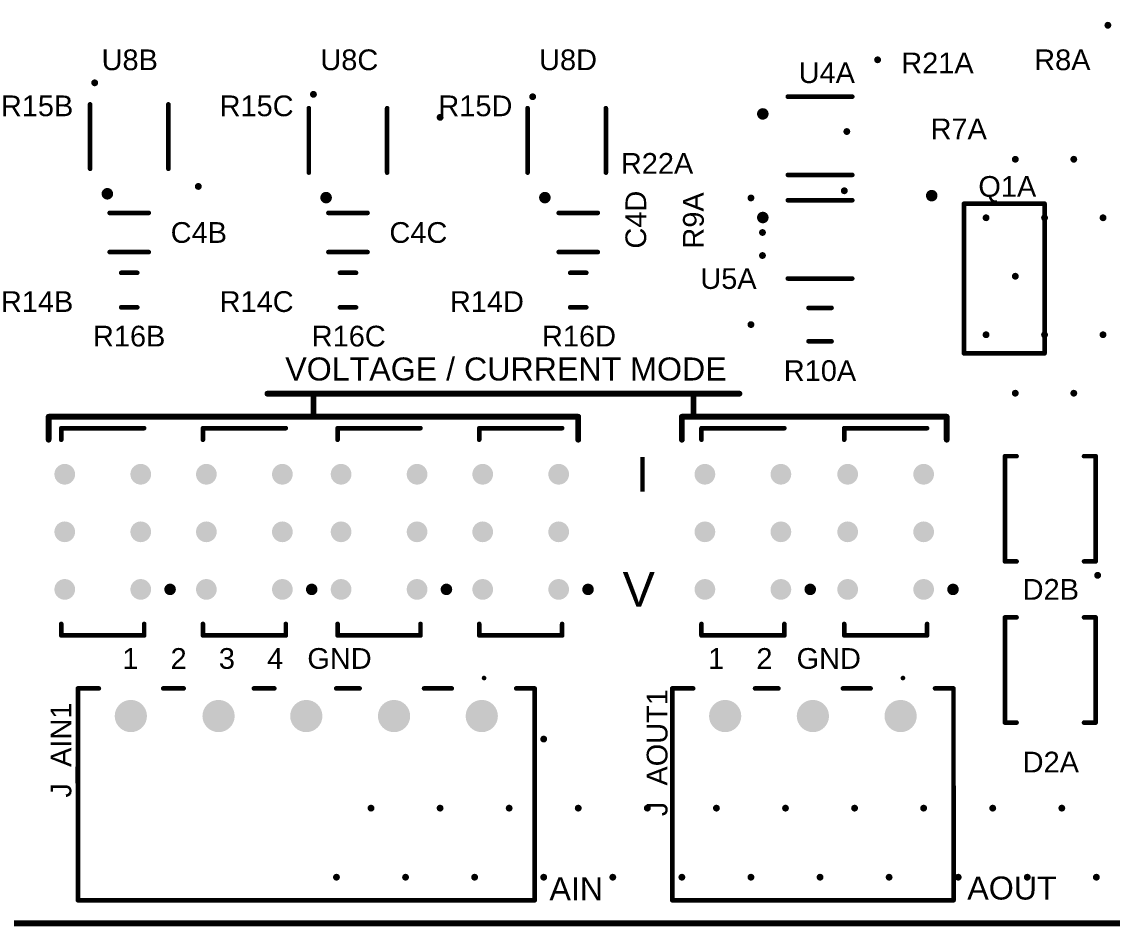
# Model space of a CAD drawing. Header units: inches. Extents: x 10 to 190, y 10 to 91.
# Drawn here: x 50.84 to 98.19, y 9.87 to 49.15 of the extents above; entities that cross this region are included whole.
import ezdxf

# ---------------------------------------------------------------- set-up
doc = ezdxf.new("R2010")
doc.units = ezdxf.units.IN
for name, color, linetype in [('Board Outline', 216, 'Continuous'), ('Pad Holes', 156, 'Continuous'), ('Top Overlay', 2, 'Continuous'), ('Via Holes', 16, 'Continuous')]:
    doc.layers.add(name, color=color, linetype=linetype)
doc.styles.add('Arial', font='', dxfattribs={"height": 0.2})
doc.styles.get('Arial').set_extended_font_data('Arial')

# ---------------------------------------------------------------- blocks, each defined once
blk = doc.blocks.new('FP_JS202011CQN_MFG_____________6')
at = {"layer": 'Pad Holes'}
h = blk.add_hatch(color=7, dxfattribs=at)
edge = h.paths.add_edge_path()
edge.add_arc((-2.5, 1.65), 0.45, 0, 360)
h = blk.add_hatch(color=7, dxfattribs=at)
edge = h.paths.add_edge_path()
edge.add_arc((0, 1.65), 0.45, 0, 360)
h = blk.add_hatch(color=7, dxfattribs=at)
edge = h.paths.add_edge_path()
edge.add_arc((2.5, 1.65), 0.45, 0, 360)
h = blk.add_hatch(color=7, dxfattribs=at)
edge = h.paths.add_edge_path()
edge.add_arc((-2.5, -1.65), 0.45, 0, 360)
h = blk.add_hatch(color=7, dxfattribs=at)
edge = h.paths.add_edge_path()
edge.add_arc((0, -1.65), 0.45, 0, 360)
h = blk.add_hatch(color=7, dxfattribs=at)
edge = h.paths.add_edge_path()
edge.add_arc((2.5, -1.65), 0.45, 0, 360)
at = {"layer": 'Top Overlay', "const_width": 0.2}
for points in [[(-4.5, 1.8), (-4.5, -1.8)], [(-4.5, 1.8), (-4, 1.8)], [(4, 1.8), (4.5, 1.8)], [(4.5, 1.8), (4.5, -1.8)], [(-4.5, -1.8), (-4, -1.8)]]:
    blk.add_lwpolyline(points, dxfattribs=at)
at = {"layer": 'Top Overlay'}
for points, const_width in [([(-4.55, 1.8, 1), (-4.45, 1.8, 1)], 0.1), ([(-4.55, 1.8, 1), (-4.45, 1.8, 1)], 0.1), ([(-4.05, 1.8, 1), (-3.95, 1.8, 1)], 0.1), ([(3.95, 1.8, 1), (4.05, 1.8, 1)], 0.1), ([(4.45, 1.8, 1), (4.55, 1.8, 1)], 0.1), ([(4.45, 1.8, 1), (4.55, 1.8, 1)], 0.1), ([(-4.55, -1.8, 1), (-4.45, -1.8, 1)], 0.1), ([(-4.55, -1.8, 1), (-4.45, -1.8, 1)], 0.1), ([(-4.05, -1.8, 1), (-3.95, -1.8, 1)], 0.1), ([(4.45, -1.8, 1), (4.55, -1.8, 1)], 0.1), ([(-2.375, -2.925, 1), (-2.625, -2.925, 1)], 0.25), ([(-2.688, -2.925, 1), (-2.563, -2.925, 1)], 0.125), ([(-2.437, -2.925, 1), (-2.312, -2.925, 1)], 0.125)]:
    blk.add_lwpolyline(points, format="xyb", close=True, dxfattribs=dict(at, const_width=const_width))
blk = doc.blocks.new('FP_JS202011CQN_MFG_____________33')
at = {"layer": 'Pad Holes'}
h = blk.add_hatch(color=7, dxfattribs=at)
edge = h.paths.add_edge_path()
edge.add_arc((-2.5, 1.65), 0.45, 0, 360)
h = blk.add_hatch(color=7, dxfattribs=at)
edge = h.paths.add_edge_path()
edge.add_arc((0, 1.65), 0.45, 0, 360)
h = blk.add_hatch(color=7, dxfattribs=at)
edge = h.paths.add_edge_path()
edge.add_arc((2.5, 1.65), 0.45, 0, 360)
h = blk.add_hatch(color=7, dxfattribs=at)
edge = h.paths.add_edge_path()
edge.add_arc((-2.5, -1.65), 0.45, 0, 360)
h = blk.add_hatch(color=7, dxfattribs=at)
edge = h.paths.add_edge_path()
edge.add_arc((0, -1.65), 0.45, 0, 360)
h = blk.add_hatch(color=7, dxfattribs=at)
edge = h.paths.add_edge_path()
edge.add_arc((2.5, -1.65), 0.45, 0, 360)
at = {"layer": 'Top Overlay', "const_width": 0.2}
for points in [[(-4.5, 1.8), (-4, 1.8)], [(-4.5, 1.8), (-4.5, -1.8)], [(4, 1.8), (4.5, 1.8)], [(4.5, 1.8), (4.5, -1.8)], [(-4.5, -1.8), (-4, -1.8)]]:
    blk.add_lwpolyline(points, dxfattribs=at)
at = {"layer": 'Top Overlay'}
for points, const_width in [([(-4.55, 1.8, 1), (-4.45, 1.8, 1)], 0.1), ([(-4.55, 1.8, 1), (-4.45, 1.8, 1)], 0.1), ([(-4.05, 1.8, 1), (-3.95, 1.8, 1)], 0.1), ([(3.95, 1.8, 1), (4.05, 1.8, 1)], 0.1), ([(4.45, 1.8, 1), (4.55, 1.8, 1)], 0.1), ([(4.45, 1.8, 1), (4.55, 1.8, 1)], 0.1), ([(-4.55, -1.8, 1), (-4.45, -1.8, 1)], 0.1), ([(-4.55, -1.8, 1), (-4.45, -1.8, 1)], 0.1), ([(-4.05, -1.8, 1), (-3.95, -1.8, 1)], 0.1), ([(4.45, -1.8, 1), (4.55, -1.8, 1)], 0.1), ([(-2.375, -2.925, 1), (-2.625, -2.925, 1)], 0.25), ([(-2.688, -2.925, 1), (-2.563, -2.925, 1)], 0.125), ([(-2.437, -2.925, 1), (-2.312, -2.925, 1)], 0.125)]:
    blk.add_lwpolyline(points, format="xyb", close=True, dxfattribs=dict(at, const_width=const_width))
blk = doc.blocks.new('FP_JS202011CQN_MFG_____________34')
at = {"layer": 'Pad Holes'}
h = blk.add_hatch(color=7, dxfattribs=at)
edge = h.paths.add_edge_path()
edge.add_arc((-2.5, 1.65), 0.45, 0, 360)
h = blk.add_hatch(color=7, dxfattribs=at)
edge = h.paths.add_edge_path()
edge.add_arc((0, 1.65), 0.45, 0, 360)
h = blk.add_hatch(color=7, dxfattribs=at)
edge = h.paths.add_edge_path()
edge.add_arc((2.5, 1.65), 0.45, 0, 360)
h = blk.add_hatch(color=7, dxfattribs=at)
edge = h.paths.add_edge_path()
edge.add_arc((-2.5, -1.65), 0.45, 0, 360)
h = blk.add_hatch(color=7, dxfattribs=at)
edge = h.paths.add_edge_path()
edge.add_arc((0, -1.65), 0.45, 0, 360)
h = blk.add_hatch(color=7, dxfattribs=at)
edge = h.paths.add_edge_path()
edge.add_arc((2.5, -1.65), 0.45, 0, 360)
at = {"layer": 'Top Overlay', "const_width": 0.2}
for points in [[(-4.5, 1.8), (-4, 1.8)], [(-4.5, 1.8), (-4.5, -1.8)], [(4, 1.8), (4.5, 1.8)], [(4.5, 1.8), (4.5, -1.8)], [(-4.5, -1.8), (-4, -1.8)]]:
    blk.add_lwpolyline(points, dxfattribs=at)
at = {"layer": 'Top Overlay'}
for points, const_width in [([(-4.55, 1.8, 1), (-4.45, 1.8, 1)], 0.1), ([(-4.55, 1.8, 1), (-4.45, 1.8, 1)], 0.1), ([(-4.05, 1.8, 1), (-3.95, 1.8, 1)], 0.1), ([(3.95, 1.8, 1), (4.05, 1.8, 1)], 0.1), ([(4.45, 1.8, 1), (4.55, 1.8, 1)], 0.1), ([(4.45, 1.8, 1), (4.55, 1.8, 1)], 0.1), ([(-4.55, -1.8, 1), (-4.45, -1.8, 1)], 0.1), ([(-4.55, -1.8, 1), (-4.45, -1.8, 1)], 0.1), ([(-4.05, -1.8, 1), (-3.95, -1.8, 1)], 0.1), ([(4.45, -1.8, 1), (4.55, -1.8, 1)], 0.1), ([(-2.375, -2.925, 1), (-2.625, -2.925, 1)], 0.25), ([(-2.688, -2.925, 1), (-2.563, -2.925, 1)], 0.125), ([(-2.437, -2.925, 1), (-2.312, -2.925, 1)], 0.125)]:
    blk.add_lwpolyline(points, format="xyb", close=True, dxfattribs=dict(at, const_width=const_width))
blk = doc.blocks.new('FP_JS202011CQN_MFG_____________35')
at = {"layer": 'Pad Holes'}
h = blk.add_hatch(color=7, dxfattribs=at)
edge = h.paths.add_edge_path()
edge.add_arc((-2.5, 1.65), 0.45, 0, 360)
h = blk.add_hatch(color=7, dxfattribs=at)
edge = h.paths.add_edge_path()
edge.add_arc((0, 1.65), 0.45, 0, 360)
h = blk.add_hatch(color=7, dxfattribs=at)
edge = h.paths.add_edge_path()
edge.add_arc((2.5, 1.65), 0.45, 0, 360)
h = blk.add_hatch(color=7, dxfattribs=at)
edge = h.paths.add_edge_path()
edge.add_arc((-2.5, -1.65), 0.45, 0, 360)
h = blk.add_hatch(color=7, dxfattribs=at)
edge = h.paths.add_edge_path()
edge.add_arc((0, -1.65), 0.45, 0, 360)
h = blk.add_hatch(color=7, dxfattribs=at)
edge = h.paths.add_edge_path()
edge.add_arc((2.5, -1.65), 0.45, 0, 360)
at = {"layer": 'Top Overlay', "const_width": 0.2}
for points in [[(-4.5, 1.8), (-4, 1.8)], [(-4.5, 1.8), (-4.5, -1.8)], [(4, 1.8), (4.5, 1.8)], [(4.5, 1.8), (4.5, -1.8)], [(-4.5, -1.8), (-4, -1.8)]]:
    blk.add_lwpolyline(points, dxfattribs=at)
at = {"layer": 'Top Overlay'}
for points, const_width in [([(-4.55, 1.8, 1), (-4.45, 1.8, 1)], 0.1), ([(-4.55, 1.8, 1), (-4.45, 1.8, 1)], 0.1), ([(-4.05, 1.8, 1), (-3.95, 1.8, 1)], 0.1), ([(3.95, 1.8, 1), (4.05, 1.8, 1)], 0.1), ([(4.45, 1.8, 1), (4.55, 1.8, 1)], 0.1), ([(4.45, 1.8, 1), (4.55, 1.8, 1)], 0.1), ([(-4.55, -1.8, 1), (-4.45, -1.8, 1)], 0.1), ([(-4.55, -1.8, 1), (-4.45, -1.8, 1)], 0.1), ([(-4.05, -1.8, 1), (-3.95, -1.8, 1)], 0.1), ([(4.45, -1.8, 1), (4.55, -1.8, 1)], 0.1), ([(-2.375, -2.925, 1), (-2.625, -2.925, 1)], 0.25), ([(-2.688, -2.925, 1), (-2.563, -2.925, 1)], 0.125), ([(-2.437, -2.925, 1), (-2.312, -2.925, 1)], 0.125)]:
    blk.add_lwpolyline(points, format="xyb", close=True, dxfattribs=dict(at, const_width=const_width))
blk = doc.blocks.new('FP_JS202011CQN_MFG_____________36')
at = {"layer": 'Pad Holes'}
h = blk.add_hatch(color=7, dxfattribs=at)
edge = h.paths.add_edge_path()
edge.add_arc((-2.5, 1.65), 0.45, 0, 360)
h = blk.add_hatch(color=7, dxfattribs=at)
edge = h.paths.add_edge_path()
edge.add_arc((0, 1.65), 0.45, 0, 360)
h = blk.add_hatch(color=7, dxfattribs=at)
edge = h.paths.add_edge_path()
edge.add_arc((2.5, 1.65), 0.45, 0, 360)
h = blk.add_hatch(color=7, dxfattribs=at)
edge = h.paths.add_edge_path()
edge.add_arc((-2.5, -1.65), 0.45, 0, 360)
h = blk.add_hatch(color=7, dxfattribs=at)
edge = h.paths.add_edge_path()
edge.add_arc((0, -1.65), 0.45, 0, 360)
h = blk.add_hatch(color=7, dxfattribs=at)
edge = h.paths.add_edge_path()
edge.add_arc((2.5, -1.65), 0.45, 0, 360)
at = {"layer": 'Top Overlay', "const_width": 0.2}
for points in [[(-4.5, 1.8), (-4, 1.8)], [(-4.5, 1.8), (-4.5, -1.8)], [(4, 1.8), (4.5, 1.8)], [(4.5, 1.8), (4.5, -1.8)], [(-4.5, -1.8), (-4, -1.8)]]:
    blk.add_lwpolyline(points, dxfattribs=at)
at = {"layer": 'Top Overlay'}
for points, const_width in [([(-4.55, 1.8, 1), (-4.45, 1.8, 1)], 0.1), ([(-4.55, 1.8, 1), (-4.45, 1.8, 1)], 0.1), ([(-4.05, 1.8, 1), (-3.95, 1.8, 1)], 0.1), ([(3.95, 1.8, 1), (4.05, 1.8, 1)], 0.1), ([(4.45, 1.8, 1), (4.55, 1.8, 1)], 0.1), ([(4.45, 1.8, 1), (4.55, 1.8, 1)], 0.1), ([(-4.55, -1.8, 1), (-4.45, -1.8, 1)], 0.1), ([(-4.55, -1.8, 1), (-4.45, -1.8, 1)], 0.1), ([(-4.05, -1.8, 1), (-3.95, -1.8, 1)], 0.1), ([(4.45, -1.8, 1), (4.55, -1.8, 1)], 0.1), ([(-2.375, -2.925, 1), (-2.625, -2.925, 1)], 0.25), ([(-2.688, -2.925, 1), (-2.563, -2.925, 1)], 0.125), ([(-2.437, -2.925, 1), (-2.312, -2.925, 1)], 0.125)]:
    blk.add_lwpolyline(points, format="xyb", close=True, dxfattribs=dict(at, const_width=const_width))
blk = doc.blocks.new('FP_JS202011CQN_MFG_____________37')
at = {"layer": 'Pad Holes'}
h = blk.add_hatch(color=7, dxfattribs=at)
edge = h.paths.add_edge_path()
edge.add_arc((-2.5, 1.65), 0.45, 0, 360)
h = blk.add_hatch(color=7, dxfattribs=at)
edge = h.paths.add_edge_path()
edge.add_arc((0, 1.65), 0.45, 0, 360)
h = blk.add_hatch(color=7, dxfattribs=at)
edge = h.paths.add_edge_path()
edge.add_arc((2.5, 1.65), 0.45, 0, 360)
h = blk.add_hatch(color=7, dxfattribs=at)
edge = h.paths.add_edge_path()
edge.add_arc((-2.5, -1.65), 0.45, 0, 360)
h = blk.add_hatch(color=7, dxfattribs=at)
edge = h.paths.add_edge_path()
edge.add_arc((0, -1.65), 0.45, 0, 360)
h = blk.add_hatch(color=7, dxfattribs=at)
edge = h.paths.add_edge_path()
edge.add_arc((2.5, -1.65), 0.45, 0, 360)
at = {"layer": 'Top Overlay', "const_width": 0.2}
for points in [[(-4.5, 1.8), (-4, 1.8)], [(-4.5, 1.8), (-4.5, -1.8)], [(4, 1.8), (4.5, 1.8)], [(4.5, 1.8), (4.5, -1.8)], [(-4.5, -1.8), (-4, -1.8)]]:
    blk.add_lwpolyline(points, dxfattribs=at)
at = {"layer": 'Top Overlay'}
for points, const_width in [([(-4.55, 1.8, 1), (-4.45, 1.8, 1)], 0.1), ([(-4.55, 1.8, 1), (-4.45, 1.8, 1)], 0.1), ([(-4.05, 1.8, 1), (-3.95, 1.8, 1)], 0.1), ([(3.95, 1.8, 1), (4.05, 1.8, 1)], 0.1), ([(4.45, 1.8, 1), (4.55, 1.8, 1)], 0.1), ([(4.45, 1.8, 1), (4.55, 1.8, 1)], 0.1), ([(-4.55, -1.8, 1), (-4.45, -1.8, 1)], 0.1), ([(-4.55, -1.8, 1), (-4.45, -1.8, 1)], 0.1), ([(-4.05, -1.8, 1), (-3.95, -1.8, 1)], 0.1), ([(4.45, -1.8, 1), (4.55, -1.8, 1)], 0.1), ([(-2.375, -2.925, 1), (-2.625, -2.925, 1)], 0.25), ([(-2.688, -2.925, 1), (-2.563, -2.925, 1)], 0.125), ([(-2.437, -2.925, 1), (-2.312, -2.925, 1)], 0.125)]:
    blk.add_lwpolyline(points, format="xyb", close=True, dxfattribs=dict(at, const_width=const_width))
blk = doc.blocks.new('FP_C04_091_OT_IPC_A_77')
at = {"layer": 'Top Overlay', "const_width": 0.2}
for points in [[(-1.4, 1.7), (1.4, 1.7)], [(-1.4, -1.7), (1.4, -1.7)]]:
    blk.add_lwpolyline(points, dxfattribs=at)
at = {"layer": 'Top Overlay'}
for points, const_width in [([(-1.45, 1.7, 1), (-1.35, 1.7, 1)], 0.1), ([(1.35, 1.7, 1), (1.45, 1.7, 1)], 0.1), ([(-2.36, 0.95, 1), (-2.61, 0.95, 1)], 0.25), ([(-2.673, 0.95, 1), (-2.548, 0.95, 1)], 0.125), ([(-2.423, 0.95, 1), (-2.298, 0.95, 1)], 0.125), ([(-1.45, -1.7, 1), (-1.35, -1.7, 1)], 0.1), ([(1.35, -1.7, 1), (1.45, -1.7, 1)], 0.1)]:
    blk.add_lwpolyline(points, format="xyb", close=True, dxfattribs=dict(at, const_width=const_width))
blk = doc.blocks.new('FP_C04_091_OT_IPC_A_89')
at = {"layer": 'Top Overlay', "const_width": 0.2}
for points in [[(-1.4, 1.7), (1.4, 1.7)], [(-1.4, -1.7), (1.4, -1.7)]]:
    blk.add_lwpolyline(points, dxfattribs=at)
at = {"layer": 'Top Overlay'}
for points, const_width in [([(-1.45, 1.7, 1), (-1.35, 1.7, 1)], 0.1), ([(1.35, 1.7, 1), (1.45, 1.7, 1)], 0.1), ([(-2.36, 0.95, 1), (-2.61, 0.95, 1)], 0.25), ([(-2.673, 0.95, 1), (-2.548, 0.95, 1)], 0.125), ([(-2.423, 0.95, 1), (-2.298, 0.95, 1)], 0.125), ([(-1.45, -1.7, 1), (-1.35, -1.7, 1)], 0.1), ([(1.35, -1.7, 1), (1.45, -1.7, 1)], 0.1)]:
    blk.add_lwpolyline(points, format="xyb", close=True, dxfattribs=dict(at, const_width=const_width))
blk = doc.blocks.new('FP_C04_091_OT_IPC_A_90')
at = {"layer": 'Top Overlay', "const_width": 0.2}
for points in [[(-1.4, 1.7), (1.4, 1.7)], [(-1.4, -1.7), (1.4, -1.7)]]:
    blk.add_lwpolyline(points, dxfattribs=at)
at = {"layer": 'Top Overlay'}
for points, const_width in [([(-1.45, 1.7, 1), (-1.35, 1.7, 1)], 0.1), ([(1.35, 1.7, 1), (1.45, 1.7, 1)], 0.1), ([(-2.36, 0.95, 1), (-2.61, 0.95, 1)], 0.25), ([(-2.673, 0.95, 1), (-2.548, 0.95, 1)], 0.125), ([(-2.423, 0.95, 1), (-2.298, 0.95, 1)], 0.125), ([(-1.45, -1.7, 1), (-1.35, -1.7, 1)], 0.1), ([(1.35, -1.7, 1), (1.45, -1.7, 1)], 0.1)]:
    blk.add_lwpolyline(points, format="xyb", close=True, dxfattribs=dict(at, const_width=const_width))
blk = doc.blocks.new('FP_C04_091_OT_IPC_A_91')
at = {"layer": 'Top Overlay', "const_width": 0.2}
for points in [[(-1.4, 1.7), (1.4, 1.7)], [(-1.4, -1.7), (1.4, -1.7)]]:
    blk.add_lwpolyline(points, dxfattribs=at)
at = {"layer": 'Top Overlay'}
for points, const_width in [([(-1.45, 1.7, 1), (-1.35, 1.7, 1)], 0.1), ([(1.35, 1.7, 1), (1.45, 1.7, 1)], 0.1), ([(-2.36, 0.95, 1), (-2.61, 0.95, 1)], 0.25), ([(-2.673, 0.95, 1), (-2.548, 0.95, 1)], 0.125), ([(-2.423, 0.95, 1), (-2.298, 0.95, 1)], 0.125), ([(-1.45, -1.7, 1), (-1.35, -1.7, 1)], 0.1), ([(1.35, -1.7, 1), (1.45, -1.7, 1)], 0.1)]:
    blk.add_lwpolyline(points, format="xyb", close=True, dxfattribs=dict(at, const_width=const_width))
blk = doc.blocks.new('FP_C04_091_OT_IPC_A_92')
at = {"layer": 'Top Overlay', "const_width": 0.2}
for points in [[(-1.4, 1.7), (1.4, 1.7)], [(-1.4, -1.7), (1.4, -1.7)]]:
    blk.add_lwpolyline(points, dxfattribs=at)
at = {"layer": 'Top Overlay'}
for points, const_width in [([(-1.45, 1.7, 1), (-1.35, 1.7, 1)], 0.1), ([(1.35, 1.7, 1), (1.45, 1.7, 1)], 0.1), ([(-2.36, 0.95, 1), (-2.61, 0.95, 1)], 0.25), ([(-2.673, 0.95, 1), (-2.548, 0.95, 1)], 0.125), ([(-2.423, 0.95, 1), (-2.298, 0.95, 1)], 0.125), ([(-1.45, -1.7, 1), (-1.35, -1.7, 1)], 0.1), ([(1.35, -1.7, 1), (1.45, -1.7, 1)], 0.1)]:
    blk.add_lwpolyline(points, format="xyb", close=True, dxfattribs=dict(at, const_width=const_width))
blk = doc.blocks.new('RESC3216X70X50NL05T20_129')
at = {"layer": 'Top Overlay', "const_width": 0.2}
for points in [[(-0.5, 0.725), (0.5, 0.725)], [(-0.5, -0.725), (0.5, -0.725)]]:
    blk.add_lwpolyline(points, dxfattribs=at)
at = {"layer": 'Top Overlay', "const_width": 0.1}
for points in [[(-0.55, 0.725, 1), (-0.45, 0.725, 1)], [(0.45, 0.725, 1), (0.55, 0.725, 1)], [(-0.55, -0.725, 1), (-0.45, -0.725, 1)], [(0.45, -0.725, 1), (0.55, -0.725, 1)]]:
    blk.add_lwpolyline(points, format="xyb", close=True, dxfattribs=at)
blk = doc.blocks.new('RESC3216X70X50LL20T25_141')
at = {"layer": 'Top Overlay', "const_width": 0.2}
for points in [[(0.35, 0.75), (-0.35, 0.75)], [(0.35, -0.75), (-0.35, -0.75)]]:
    blk.add_lwpolyline(points, dxfattribs=at)
at = {"layer": 'Top Overlay', "const_width": 0.1}
for points in [[(-0.4, 0.75, 1), (-0.3, 0.75, 1)], [(0.3, 0.75, 1), (0.4, 0.75, 1)], [(-0.4, -0.75, 1), (-0.3, -0.75, 1)], [(0.3, -0.75, 1), (0.4, -0.75, 1)]]:
    blk.add_lwpolyline(points, format="xyb", close=True, dxfattribs=at)
blk = doc.blocks.new('RESC3216X70X50LL20T25_142')
at = {"layer": 'Top Overlay', "const_width": 0.2}
for points in [[(0.35, 0.75), (-0.35, 0.75)], [(0.35, -0.75), (-0.35, -0.75)]]:
    blk.add_lwpolyline(points, dxfattribs=at)
at = {"layer": 'Top Overlay', "const_width": 0.1}
for points in [[(-0.4, 0.75, 1), (-0.3, 0.75, 1)], [(0.3, 0.75, 1), (0.4, 0.75, 1)], [(-0.4, -0.75, 1), (-0.3, -0.75, 1)], [(0.3, -0.75, 1), (0.4, -0.75, 1)]]:
    blk.add_lwpolyline(points, format="xyb", close=True, dxfattribs=at)
blk = doc.blocks.new('RESC3216X70X50LL20T25_143')
at = {"layer": 'Top Overlay', "const_width": 0.2}
for points in [[(0.35, 0.75), (-0.35, 0.75)], [(0.35, -0.75), (-0.35, -0.75)]]:
    blk.add_lwpolyline(points, dxfattribs=at)
at = {"layer": 'Top Overlay', "const_width": 0.1}
for points in [[(-0.4, 0.75, 1), (-0.3, 0.75, 1)], [(0.3, 0.75, 1), (0.4, 0.75, 1)], [(-0.4, -0.75, 1), (-0.3, -0.75, 1)], [(0.3, -0.75, 1), (0.4, -0.75, 1)]]:
    blk.add_lwpolyline(points, format="xyb", close=True, dxfattribs=at)
blk = doc.blocks.new('ONSC_SOT_223_4_318E_04_V_168')
at = {"layer": 'Top Overlay'}
for points, const_width in [([(-3.025, 3.6, 1), (-3.275, 3.6, 1)], 0.25), ([(-3.337, 3.6, 1), (-3.212, 3.6, 1)], 0.125), ([(-3.087, 3.6, 1), (-2.962, 3.6, 1)], 0.125), ([(-1.8, 3.25, 1), (-1.7, 3.25, 1)], 0.1), ([(-1.8, 3.25, 1), (-1.7, 3.25, 1)], 0.1), ([(1.7, 3.25, 1), (1.8, 3.25, 1)], 0.1), ([(1.7, 3.25, 1), (1.8, 3.25, 1)], 0.1), ([(-1.8, -3.2, 1), (-1.7, -3.2, 1)], 0.1), ([(-1.8, -3.25, 1), (-1.7, -3.25, 1)], 0.1), ([(1.7, -3.25, 1), (1.8, -3.25, 1)], 0.1), ([(1.7, -3.25, 1), (1.8, -3.25, 1)], 0.1)]:
    blk.add_lwpolyline(points, format="xyb", close=True, dxfattribs=dict(at, const_width=const_width))
at = {"layer": 'Top Overlay', "const_width": 0.2}
for points in [[(-1.75, 3.25), (1.75, 3.25)], [(-1.75, -3.2), (-1.75, 3.25)], [(1.75, -3.25), (1.75, 3.25)], [(-1.75, -3.25), (1.75, -3.25)]]:
    blk.add_lwpolyline(points, dxfattribs=at)
blk = doc.blocks.new('15EDGRC_3_81_03P_174')
at = {"layer": 'Pad Holes'}
h = blk.add_hatch(color=7, dxfattribs=at)
edge = h.paths.add_edge_path()
edge.add_arc((0, 0), 0.7, 0, 360)
h = blk.add_hatch(color=7, dxfattribs=at)
edge = h.paths.add_edge_path()
edge.add_arc((3.81, 0), 0.7, 0, 360)
h = blk.add_hatch(color=7, dxfattribs=at)
edge = h.paths.add_edge_path()
edge.add_arc((7.62, 0), 0.7, 0, 360)
at = {"layer": 'Top Overlay', "const_width": 0.2}
for points in [[(-2.295, -1.2), (-2.3, 8)], [(9.906, 8), (-2.3, 8)], [(9.92, 8), (9.92, -1.2)], [(-1.495, -1.2), (-2.295, -1.2)], [(2.505, -1.2), (1.305, -1.2)], [(6.321, -1.2), (5.305, -1.2)], [(9.897, -1.2), (9.008, -1.2)]]:
    blk.add_lwpolyline(points, dxfattribs=at)
at = {"layer": 'Top Overlay'}
for points, const_width in [([(-2.35, 8, 1), (-2.25, 8, 1)], 0.1), ([(-2.35, 8, 1), (-2.25, 8, 1)], 0.1), ([(9.856, 8, 1), (9.956, 8, 1)], 0.1), ([(9.87, 8, 1), (9.97, 8, 1)], 0.1), ([(-2.345, -1.2, 1), (-2.245, -1.2, 1)], 0.1), ([(-2.345, -1.2, 1), (-2.245, -1.2, 1)], 0.1), ([(-1.545, -1.2, 1), (-1.445, -1.2, 1)], 0.1), ([(1.255, -1.2, 1), (1.355, -1.2, 1)], 0.1), ([(2.455, -1.2, 1), (2.555, -1.2, 1)], 0.1), ([(5.255, -1.2, 1), (5.355, -1.2, 1)], 0.1), ([(6.271, -1.2, 1), (6.371, -1.2, 1)], 0.1), ([(8.958, -1.2, 1), (9.058, -1.2, 1)], 0.1), ([(9.847, -1.2, 1), (9.947, -1.2, 1)], 0.1), ([(9.87, -1.2, 1), (9.97, -1.2, 1)], 0.1), ([(-0.125, -1.6, 1), (-0.075, -1.6, 1)], 0.05), ([(-0.125, -1.6, 1), (-0.075, -1.6, 1)], 0.05), ([(-0.125, -1.6, 1), (-0.075, -1.6, 1)], 0.05), ([(-0.125, -1.7, 1), (-0.075, -1.7, 1)], 0.05), ([(-0.125, -1.7, 1), (-0.075, -1.7, 1)], 0.05), ([(-0.125, -1.7, 1), (-0.075, -1.7, 1)], 0.05)]:
    blk.add_lwpolyline(points, format="xyb", close=True, dxfattribs=dict(at, const_width=const_width))
at = {"layer": 'Top Overlay', "const_width": 0.1}
for points in [[(-0.1, -1.7, -1), (-0.1, -1.6)], [(-0.1, -1.6, -1), (-0.1, -1.7)], [(-0.1, -1.6, -1), (-0.1, -1.7)]]:
    blk.add_lwpolyline(points, format="xyb", dxfattribs=at)
blk = doc.blocks.new('15EDGRC_3_81_05P_175')
at = {"layer": 'Pad Holes'}
h = blk.add_hatch(color=7, dxfattribs=at)
edge = h.paths.add_edge_path()
edge.add_arc((0, 0), 0.7, 0, 360)
h = blk.add_hatch(color=7, dxfattribs=at)
edge = h.paths.add_edge_path()
edge.add_arc((3.81, 0), 0.7, 0, 360)
h = blk.add_hatch(color=7, dxfattribs=at)
edge = h.paths.add_edge_path()
edge.add_arc((7.62, 0), 0.7, 0, 360)
h = blk.add_hatch(color=7, dxfattribs=at)
edge = h.paths.add_edge_path()
edge.add_arc((11.43, 0), 0.7, 0, 360)
h = blk.add_hatch(color=7, dxfattribs=at)
edge = h.paths.add_edge_path()
edge.add_arc((15.24, 0), 0.7, 0, 360)
at = {"layer": 'Top Overlay', "const_width": 0.2}
for points in [[(17.526, 8), (-2.3, 8)], [(-2.295, -1.2), (-2.3, 8)], [(17.54, 8), (17.54, -1.2)], [(-1.495, -1.2), (-2.295, -1.2)], [(2.505, -1.2), (1.305, -1.2)], [(6.321, -1.2), (5.305, -1.2)], [(9.897, -1.2), (9.008, -1.2)], [(13.834, -1.2), (12.945, -1.2)], [(17.517, -1.2), (16.628, -1.2)]]:
    blk.add_lwpolyline(points, dxfattribs=at)
at = {"layer": 'Top Overlay'}
for points, const_width in [([(-2.35, 8, 1), (-2.25, 8, 1)], 0.1), ([(-2.35, 8, 1), (-2.25, 8, 1)], 0.1), ([(17.476, 8, 1), (17.576, 8, 1)], 0.1), ([(17.49, 8, 1), (17.59, 8, 1)], 0.1), ([(-2.345, -1.2, 1), (-2.245, -1.2, 1)], 0.1), ([(-2.345, -1.2, 1), (-2.245, -1.2, 1)], 0.1), ([(-1.545, -1.2, 1), (-1.445, -1.2, 1)], 0.1), ([(1.255, -1.2, 1), (1.355, -1.2, 1)], 0.1), ([(2.455, -1.2, 1), (2.555, -1.2, 1)], 0.1), ([(5.255, -1.2, 1), (5.355, -1.2, 1)], 0.1), ([(6.271, -1.2, 1), (6.371, -1.2, 1)], 0.1), ([(8.958, -1.2, 1), (9.058, -1.2, 1)], 0.1), ([(9.847, -1.2, 1), (9.947, -1.2, 1)], 0.1), ([(12.895, -1.2, 1), (12.995, -1.2, 1)], 0.1), ([(13.784, -1.2, 1), (13.884, -1.2, 1)], 0.1), ([(16.578, -1.2, 1), (16.678, -1.2, 1)], 0.1), ([(17.467, -1.2, 1), (17.567, -1.2, 1)], 0.1), ([(17.49, -1.2, 1), (17.59, -1.2, 1)], 0.1), ([(-0.125, -1.6, 1), (-0.075, -1.6, 1)], 0.05), ([(-0.125, -1.6, 1), (-0.075, -1.6, 1)], 0.05), ([(-0.125, -1.6, 1), (-0.075, -1.6, 1)], 0.05), ([(-0.125, -1.7, 1), (-0.075, -1.7, 1)], 0.05), ([(-0.125, -1.7, 1), (-0.075, -1.7, 1)], 0.05), ([(-0.125, -1.7, 1), (-0.075, -1.7, 1)], 0.05)]:
    blk.add_lwpolyline(points, format="xyb", close=True, dxfattribs=dict(at, const_width=const_width))
at = {"layer": 'Top Overlay', "const_width": 0.1}
for points in [[(-0.1, -1.7, -1), (-0.1, -1.6)], [(-0.1, -1.6, -1), (-0.1, -1.7)], [(-0.1, -1.6, -1), (-0.1, -1.7)]]:
    blk.add_lwpolyline(points, format="xyb", dxfattribs=at)
blk = doc.blocks.new('FP_SMBJ30CAHE3_52_MFG_189')
at = {"layer": 'Top Overlay', "const_width": 0.2}
for points in [[(-2.285, 1.97), (-2.285, 1.465)], [(-2.285, 1.97), (2.285, 1.97)], [(2.285, 1.97), (2.285, 1.465)], [(-2.285, -1.465), (-2.285, -1.97)], [(2.285, -1.465), (2.285, -1.97)], [(-2.285, -1.97), (2.285, -1.97)]]:
    blk.add_lwpolyline(points, dxfattribs=at)
at = {"layer": 'Top Overlay', "const_width": 0.1}
for points in [[(-2.335, 1.97, 1), (-2.235, 1.97, 1)], [(-2.335, 1.97, 1), (-2.235, 1.97, 1)], [(2.235, 1.97, 1), (2.335, 1.97, 1)], [(2.235, 1.97, 1), (2.335, 1.97, 1)], [(-2.335, 1.465, 1), (-2.235, 1.465, 1)], [(2.235, 1.465, 1), (2.335, 1.465, 1)], [(-2.335, -1.465, 1), (-2.235, -1.465, 1)], [(2.235, -1.465, 1), (2.335, -1.465, 1)], [(-2.335, -1.97, 1), (-2.235, -1.97, 1)], [(-2.335, -1.97, 1), (-2.235, -1.97, 1)], [(2.235, -1.97, 1), (2.335, -1.97, 1)], [(2.235, -1.97, 1), (2.335, -1.97, 1)]]:
    blk.add_lwpolyline(points, format="xyb", close=True, dxfattribs=at)
blk = doc.blocks.new('FP_SMBJ30CAHE3_52_MFG_190')
at = {"layer": 'Top Overlay', "const_width": 0.2}
for points in [[(-2.285, 1.97), (2.285, 1.97)], [(-2.285, 1.97), (-2.285, 1.465)], [(2.285, 1.97), (2.285, 1.465)], [(-2.285, -1.465), (-2.285, -1.97)], [(2.285, -1.465), (2.285, -1.97)], [(-2.285, -1.97), (2.285, -1.97)]]:
    blk.add_lwpolyline(points, dxfattribs=at)
at = {"layer": 'Top Overlay', "const_width": 0.1}
for points in [[(-2.335, 1.97, 1), (-2.235, 1.97, 1)], [(-2.335, 1.97, 1), (-2.235, 1.97, 1)], [(2.235, 1.97, 1), (2.335, 1.97, 1)], [(2.235, 1.97, 1), (2.335, 1.97, 1)], [(-2.335, 1.465, 1), (-2.235, 1.465, 1)], [(2.235, 1.465, 1), (2.335, 1.465, 1)], [(-2.335, -1.465, 1), (-2.235, -1.465, 1)], [(2.235, -1.465, 1), (2.335, -1.465, 1)], [(-2.335, -1.97, 1), (-2.235, -1.97, 1)], [(-2.335, -1.97, 1), (-2.235, -1.97, 1)], [(2.235, -1.97, 1), (2.335, -1.97, 1)], [(2.235, -1.97, 1), (2.335, -1.97, 1)]]:
    blk.add_lwpolyline(points, format="xyb", close=True, dxfattribs=at)
blk = doc.blocks.new('FP_CC0603_DA_MFG_220')
at = {"layer": 'Top Overlay', "const_width": 0.2}
for points in [[(0.85, 0.85), (-0.85, 0.85)], [(0.85, -0.85), (-0.85, -0.85)]]:
    blk.add_lwpolyline(points, dxfattribs=at)
at = {"layer": 'Top Overlay', "const_width": 0.1}
for points in [[(-0.9, 0.85, 1), (-0.8, 0.85, 1)], [(0.8, 0.85, 1), (0.9, 0.85, 1)], [(-0.9, -0.85, 1), (-0.8, -0.85, 1)], [(0.8, -0.85, 1), (0.9, -0.85, 1)]]:
    blk.add_lwpolyline(points, format="xyb", close=True, dxfattribs=at)
blk = doc.blocks.new('FP_CC0603_DA_MFG_221')
at = {"layer": 'Top Overlay', "const_width": 0.2}
for points in [[(0.85, 0.85), (-0.85, 0.85)], [(0.85, -0.85), (-0.85, -0.85)]]:
    blk.add_lwpolyline(points, dxfattribs=at)
at = {"layer": 'Top Overlay', "const_width": 0.1}
for points in [[(-0.9, 0.85, 1), (-0.8, 0.85, 1)], [(0.8, 0.85, 1), (0.9, 0.85, 1)], [(-0.9, -0.85, 1), (-0.8, -0.85, 1)], [(0.8, -0.85, 1), (0.9, -0.85, 1)]]:
    blk.add_lwpolyline(points, format="xyb", close=True, dxfattribs=at)
blk = doc.blocks.new('FP_CC0603_DA_MFG_222')
at = {"layer": 'Top Overlay', "const_width": 0.2}
for points in [[(0.85, 0.85), (-0.85, 0.85)], [(0.85, -0.85), (-0.85, -0.85)]]:
    blk.add_lwpolyline(points, dxfattribs=at)
at = {"layer": 'Top Overlay', "const_width": 0.1}
for points in [[(-0.9, 0.85, 1), (-0.8, 0.85, 1)], [(0.8, 0.85, 1), (0.9, 0.85, 1)], [(-0.9, -0.85, 1), (-0.8, -0.85, 1)], [(0.8, -0.85, 1), (0.9, -0.85, 1)]]:
    blk.add_lwpolyline(points, format="xyb", close=True, dxfattribs=at)

msp = doc.modelspace()

# ---------------------------------------------------------------- hatches: boundary and pattern name
at = {"layer": 'Via Holes'}
h = msp.add_hatch(color=7, dxfattribs=at)
edge = h.paths.add_edge_path()
edge.add_arc((98, 49), 0.15, 0, 360)
h = msp.add_hatch(color=7, dxfattribs=at)
edge = h.paths.add_edge_path()
edge.add_arc((88, 47.5), 0.15, 0, 360)
h = msp.add_hatch(color=7, dxfattribs=at)
edge = h.paths.add_edge_path()
edge.add_arc((54, 46.5), 0.15, 0, 360)
h = msp.add_hatch(color=7, dxfattribs=at)
edge = h.paths.add_edge_path()
edge.add_arc((63.5, 46), 0.15, 0, 360)
h = msp.add_hatch(color=7, dxfattribs=at)
edge = h.paths.add_edge_path()
edge.add_arc((73.02, 45.896), 0.15, 0, 360)
h = msp.add_hatch(color=7, dxfattribs=at)
edge = h.paths.add_edge_path()
edge.add_arc((69, 45), 0.15, 0, 360)
h = msp.add_hatch(color=7, dxfattribs=at)
edge = h.paths.add_edge_path()
edge.add_arc((86.663, 44.385), 0.15, 0, 360)
h = msp.add_hatch(color=7, dxfattribs=at)
edge = h.paths.add_edge_path()
edge.add_arc((93.98, 43.18), 0.15, 0, 360)
h = msp.add_hatch(color=7, dxfattribs=at)
edge = h.paths.add_edge_path()
edge.add_arc((96.52, 43.18), 0.15, 0, 360)
h = msp.add_hatch(color=7, dxfattribs=at)
edge = h.paths.add_edge_path()
edge.add_arc((58.5, 42), 0.15, 0, 360)
h = msp.add_hatch(color=7, dxfattribs=at)
edge = h.paths.add_edge_path()
edge.add_arc((86.554, 41.812), 0.15, 0, 360)
h = msp.add_hatch(color=7, dxfattribs=at)
edge = h.paths.add_edge_path()
edge.add_arc((82.5, 41.5), 0.15, 0, 360)
h = msp.add_hatch(color=7, dxfattribs=at)
edge = h.paths.add_edge_path()
edge.add_arc((92.71, 40.64), 0.15, 0, 360)
h = msp.add_hatch(color=7, dxfattribs=at)
edge = h.paths.add_edge_path()
edge.add_arc((95.25, 40.64), 0.15, 0, 360)
h = msp.add_hatch(color=7, dxfattribs=at)
edge = h.paths.add_edge_path()
edge.add_arc((97.79, 40.64), 0.15, 0, 360)
h = msp.add_hatch(color=7, dxfattribs=at)
edge = h.paths.add_edge_path()
edge.add_arc((83, 40), 0.15, 0, 360)
h = msp.add_hatch(color=7, dxfattribs=at)
edge = h.paths.add_edge_path()
edge.add_arc((83, 39), 0.15, 0, 360)
h = msp.add_hatch(color=7, dxfattribs=at)
edge = h.paths.add_edge_path()
edge.add_arc((93.98, 38.1), 0.15, 0, 360)
h = msp.add_hatch(color=7, dxfattribs=at)
edge = h.paths.add_edge_path()
edge.add_arc((82.5, 36), 0.15, 0, 360)
h = msp.add_hatch(color=7, dxfattribs=at)
edge = h.paths.add_edge_path()
edge.add_arc((92.71, 35.56), 0.15, 0, 360)
h = msp.add_hatch(color=7, dxfattribs=at)
edge = h.paths.add_edge_path()
edge.add_arc((95.25, 35.56), 0.15, 0, 360)
h = msp.add_hatch(color=7, dxfattribs=at)
edge = h.paths.add_edge_path()
edge.add_arc((97.79, 35.56), 0.15, 0, 360)
h = msp.add_hatch(color=7, dxfattribs=at)
edge = h.paths.add_edge_path()
edge.add_arc((93.98, 33.02), 0.15, 0, 360)
h = msp.add_hatch(color=7, dxfattribs=at)
edge = h.paths.add_edge_path()
edge.add_arc((96.52, 33.02), 0.15, 0, 360)
h = msp.add_hatch(color=7, dxfattribs=at)
edge = h.paths.add_edge_path()
edge.add_arc((97.556, 25.112), 0.15, 0, 360)
h = msp.add_hatch(color=7, dxfattribs=at)
edge = h.paths.add_edge_path()
edge.add_arc((73.5, 18), 0.15, 0, 360)
h = msp.add_hatch(color=7, dxfattribs=at)
edge = h.paths.add_edge_path()
edge.add_arc((66, 15), 0.15, 0, 360)
h = msp.add_hatch(color=7, dxfattribs=at)
edge = h.paths.add_edge_path()
edge.add_arc((69, 15), 0.15, 0, 360)
h = msp.add_hatch(color=7, dxfattribs=at)
edge = h.paths.add_edge_path()
edge.add_arc((72, 15), 0.15, 0, 360)
h = msp.add_hatch(color=7, dxfattribs=at)
edge = h.paths.add_edge_path()
edge.add_arc((75, 15), 0.15, 0, 360)
h = msp.add_hatch(color=7, dxfattribs=at)
edge = h.paths.add_edge_path()
edge.add_arc((78, 15), 0.15, 0, 360)
h = msp.add_hatch(color=7, dxfattribs=at)
edge = h.paths.add_edge_path()
edge.add_arc((81, 15), 0.15, 0, 360)
h = msp.add_hatch(color=7, dxfattribs=at)
edge = h.paths.add_edge_path()
edge.add_arc((84, 15), 0.15, 0, 360)
h = msp.add_hatch(color=7, dxfattribs=at)
edge = h.paths.add_edge_path()
edge.add_arc((87, 15), 0.15, 0, 360)
h = msp.add_hatch(color=7, dxfattribs=at)
edge = h.paths.add_edge_path()
edge.add_arc((90, 15), 0.15, 0, 360)
h = msp.add_hatch(color=7, dxfattribs=at)
edge = h.paths.add_edge_path()
edge.add_arc((93, 15), 0.15, 0, 360)
h = msp.add_hatch(color=7, dxfattribs=at)
edge = h.paths.add_edge_path()
edge.add_arc((96, 15), 0.15, 0, 360)
h = msp.add_hatch(color=7, dxfattribs=at)
edge = h.paths.add_edge_path()
edge.add_arc((64.5, 12), 0.15, 0, 360)
h = msp.add_hatch(color=7, dxfattribs=at)
edge = h.paths.add_edge_path()
edge.add_arc((67.5, 12), 0.15, 0, 360)
h = msp.add_hatch(color=7, dxfattribs=at)
edge = h.paths.add_edge_path()
edge.add_arc((70.5, 12), 0.15, 0, 360)
h = msp.add_hatch(color=7, dxfattribs=at)
edge = h.paths.add_edge_path()
edge.add_arc((73.5, 12), 0.15, 0, 360)
h = msp.add_hatch(color=7, dxfattribs=at)
edge = h.paths.add_edge_path()
edge.add_arc((76.5, 12), 0.15, 0, 360)
h = msp.add_hatch(color=7, dxfattribs=at)
edge = h.paths.add_edge_path()
edge.add_arc((79.5, 12), 0.15, 0, 360)
h = msp.add_hatch(color=7, dxfattribs=at)
edge = h.paths.add_edge_path()
edge.add_arc((82.5, 12), 0.15, 0, 360)
h = msp.add_hatch(color=7, dxfattribs=at)
edge = h.paths.add_edge_path()
edge.add_arc((85.5, 12), 0.15, 0, 360)
h = msp.add_hatch(color=7, dxfattribs=at)
edge = h.paths.add_edge_path()
edge.add_arc((88.5, 12), 0.15, 0, 360)
h = msp.add_hatch(color=7, dxfattribs=at)
edge = h.paths.add_edge_path()
edge.add_arc((91.5, 12), 0.15, 0, 360)
h = msp.add_hatch(color=7, dxfattribs=at)
edge = h.paths.add_edge_path()
edge.add_arc((94.5, 12), 0.15, 0, 360)
h = msp.add_hatch(color=7, dxfattribs=at)
edge = h.paths.add_edge_path()
edge.add_arc((97.5, 12), 0.15, 0, 360)

# ---------------------------------------------------------------- linework, layer by layer
at = {"layer": 'Board Outline', "const_width": 0.254}
msp.add_lwpolyline([(10, 10), (190, 10)], dxfattribs=at)
at = {"layer": 'Top Overlay', "const_width": 0.25}
for points in [[(61.5, 33), (82, 33)], [(63.5, 32), (63.5, 33)], [(80, 32), (80, 33)], [(52, 32), (75, 32)], [(52, 31), (52, 32)], [(75, 31), (75, 32)], [(79.5, 32), (91, 32)], [(79.5, 31), (79.5, 32)], [(91, 31), (91, 32)]]:
    msp.add_lwpolyline(points, dxfattribs=at)
at = {"layer": 'Top Overlay', "const_width": 0.125}
for points in [[(61.437, 33, 1), (61.562, 33, 1)], [(63.438, 33, 1), (63.562, 33, 1)], [(79.938, 33, 1), (80.062, 33, 1)], [(81.938, 33, 1), (82.063, 33, 1)], [(51.938, 32, 1), (52.062, 32, 1)], [(51.938, 32, 1), (52.062, 32, 1)], [(63.438, 32, 1), (63.562, 32, 1)], [(74.938, 32, 1), (75.062, 32, 1)], [(74.938, 32, 1), (75.062, 32, 1)], [(79.438, 32, 1), (79.563, 32, 1)], [(79.438, 32, 1), (79.563, 32, 1)], [(79.938, 32, 1), (80.062, 32, 1)], [(90.938, 32, 1), (91.063, 32, 1)], [(90.938, 32, 1), (91.063, 32, 1)], [(51.938, 31, 1), (52.062, 31, 1)], [(74.938, 31, 1), (75.062, 31, 1)], [(79.438, 31, 1), (79.563, 31, 1)], [(90.938, 31, 1), (91.063, 31, 1)]]:
    msp.add_lwpolyline(points, format="xyb", close=True, dxfattribs=at)

# ---------------------------------------------------------------- block references
for name, p in [('FP_C04_091_OT_IPC_A_89', (85.5, 44.2)), ('ONSC_SOT_223_4_318E_04_V_168', (93.5, 38)), ('FP_C04_091_OT_IPC_A_77', (85.5, 39.7)), ('RESC3216X70X50NL05T20_129', (85.5, 36))]:
    msp.add_blockref(name, p)
for name, p, rotation in [('FP_C04_091_OT_IPC_A_92', (55.5, 44.166), 90), ('FP_C04_091_OT_IPC_A_91', (65, 44), 90), ('FP_C04_091_OT_IPC_A_90', (74.5, 44), 90), ('FP_CC0603_DA_MFG_222', (55.5, 40), 180), ('FP_CC0603_DA_MFG_221', (65, 40), 180), ('FP_CC0603_DA_MFG_220', (75, 40), 180), ('RESC3216X70X50LL20T25_143', (55.5, 37.5), 180), ('RESC3216X70X50LL20T25_142', (65, 37.5), 180), ('RESC3216X70X50LL20T25_141', (75, 37.5), 180), ('FP_JS202011CQN_MFG_____________36', (54.35, 27), 90), ('FP_JS202011CQN_MFG_____________34', (60.5, 27), 90), ('FP_JS202011CQN_MFG_____________33', (66.35, 27), 90), ('FP_JS202011CQN_MFG_____________6', (72.5, 27), 90), ('FP_JS202011CQN_MFG_____________37', (82.15, 27), 90), ('FP_JS202011CQN_MFG_____________35', (88.35, 27), 90), ('FP_SMBJ30CAHE3_52_MFG_189', (95.5, 28), 90), ('FP_SMBJ30CAHE3_52_MFG_190', (95.5, 21), 90), ('15EDGRC_3_81_05P_175', (70.81, 19), 180), ('15EDGRC_3_81_03P_174', (89, 19), 180)]:
    msp.add_blockref(name, p, dxfattribs=dict(rotation=rotation))

# ---------------------------------------------------------------- texts
at = {"layer": 'Top Overlay', "style": 'Arial'}
for s, height, p in [('U8B', 0.9, (54.3, 47.05)), ('U8C', 0.9, (63.8, 47.05)), ('U8D', 0.9, (73.3, 47.05)), ('R21A', 0.9, (89.027, 46.914)), ('R8A', 0.9, (94.8, 47.05)), ('U4A', 0.9, (84.571, 46.489)), ('R15B', 0.9, (49.926, 45.05)), ('R15C', 0.9, (59.426, 45.05)), ('R15D', 0.9, (68.926, 45.05)), ('R7A', 0.9, (90.3, 44.05)), ('R22A', 0.9, (76.851, 42.55)), ('Q1A', 0.9, (92.375, 41.55)), ('C4B', 0.9, (57.3, 39.55)), ('C4C', 0.9, (66.8, 39.55)), ('U5A', 0.9, (80.3, 37.55)), ('R14B', 0.9, (49.926, 36.55)), ('R14C', 0.9, (59.426, 36.55)), ('R14D', 0.9, (69.426, 36.55)), ('R16B', 0.9, (53.926, 35.05)), ('R16C', 0.9, (63.426, 35.05)), ('R16D', 0.9, (73.426, 35.05)), ('VOLTAGE / CURRENT MODE', 1, (62.276, 33.572)), ('R10A', 0.9, (83.926, 33.55)), ('I', 1.5, (77.5, 28.75)), ('V', 1.5, (76.929, 23.75)), ('D2B', 0.9, (94.3, 24.05)), (' 1    2    3    4   GND', 0.9, (54.85, 21.05)), ('  1    2   GND', 0.9, (79.94, 21.05)), ('D2A', 0.9, (94.3, 16.55)), ('AIN', 1, (73.75, 11)), ('AOUT', 1, (91.895, 11.03))]:
    msp.add_text(s, height=height, dxfattribs=at).set_placement(p)
for s, p in [('C4D', (77.95, 39.3)), ('R9A', (80.45, 39.3)), ('J_AOUT1', (78.875, 14.651)), ('J_AIN1', (52.986, 15.461))]:
    msp.add_text(s, height=0.9, rotation=90, dxfattribs=at).set_placement(p)

doc.saveas('drawing.dxf')
